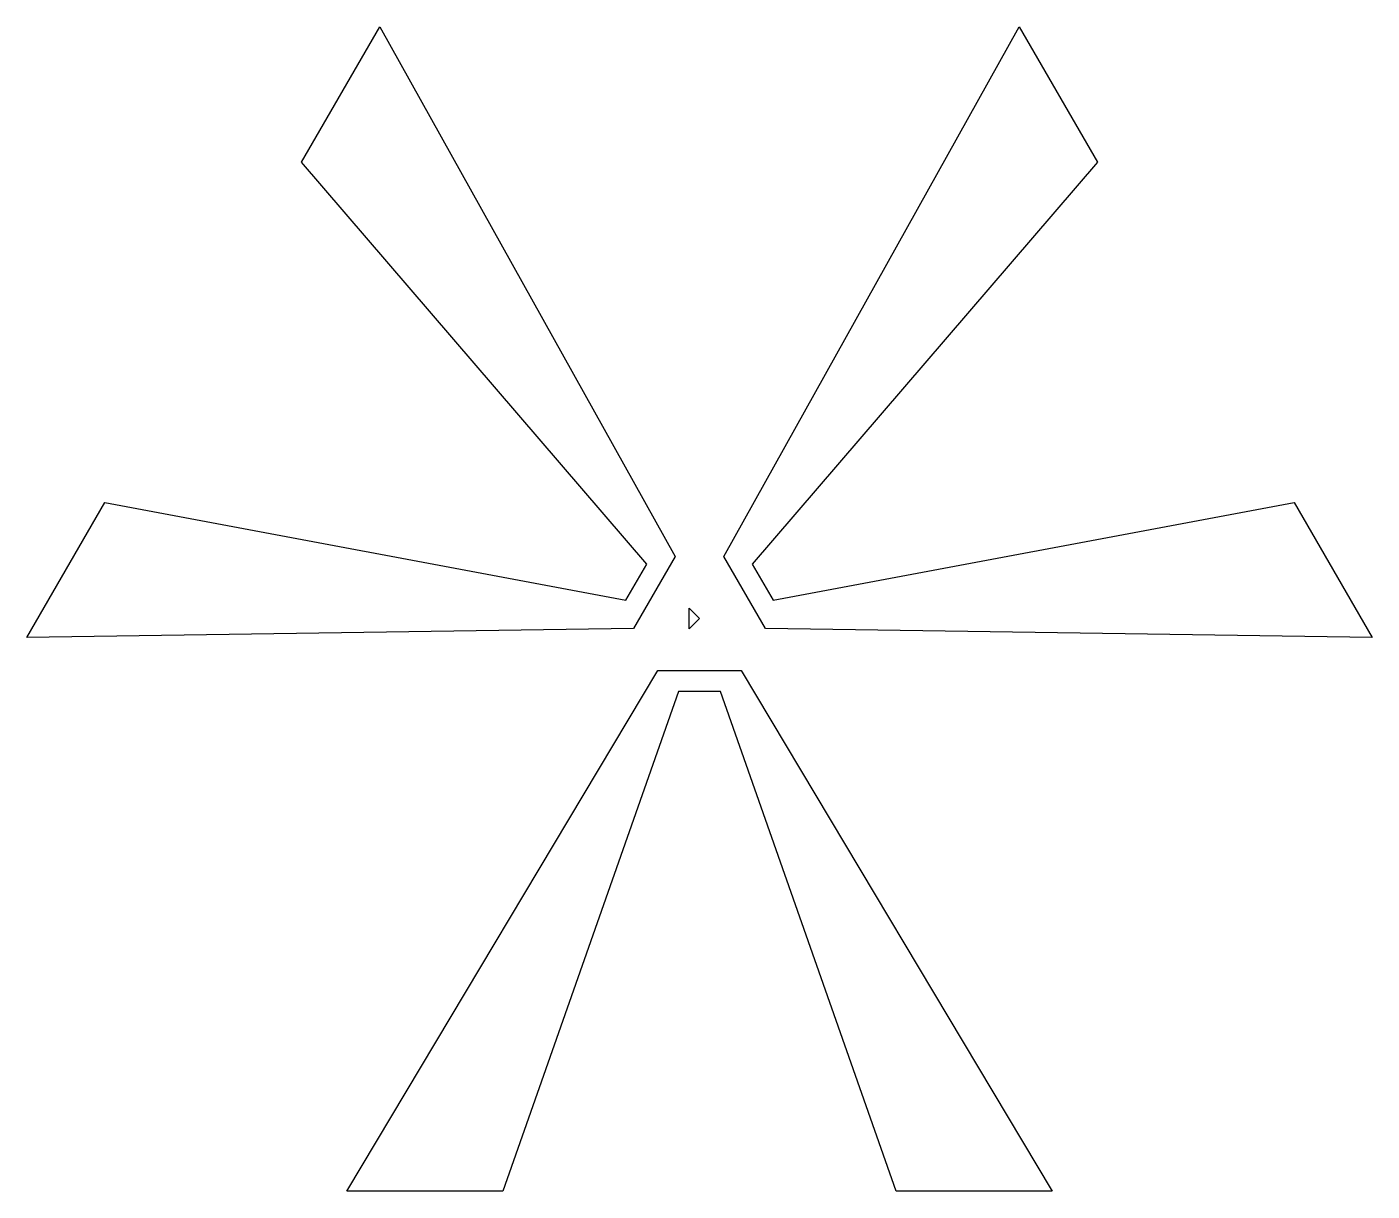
# Model space of a CAD drawing. Extents: x -6.5 to 6.5, y -5.5 to 5.7.
import ezdxf

# ---------------------------------------------------------------- set-up
doc = ezdxf.new("R2010")
doc.units = 0
doc.layers.add('MAGNET', color=3, linetype='CONTINUOUS')

msp = doc.modelspace()

# ---------------------------------------------------------------- linework, layer by layer
at = {"layer": 'MAGNET'}
for points in [[(-3.07, 5.683), (-0.233, 0.596), (-0.633, -0.096), (-6.457, -0.183), (-5.707, 1.116), (-0.706, 0.177), (-0.506, 0.523), (-3.82, 4.384), (-3.07, 5.683)], [(6.457, -0.183), (0.633, -0.096), (0.233, 0.596), (3.07, 5.683), (3.82, 4.384), (0.506, 0.523), (0.706, 0.177), (5.707, 1.116), (6.457, -0.183)], [(-0.1, 0.1), (-0.1, 0.1), (-0.1, 0.1), (-0.1, 0.1), (-0.1, 0.1)], [(-0.1, 0.1), (0, 0), (-0.1, -0.1), (-0.1, 0.1)], [(-3.387, -5.5), (-0.4, -0.5), (0.4, -0.5), (3.387, -5.5), (1.887, -5.5), (0.2, -0.7), (-0.2, -0.7), (-1.887, -5.5), (-3.387, -5.5)]]:
    msp.add_lwpolyline(points, close=True, dxfattribs=at)

doc.saveas('drawing.dxf')
